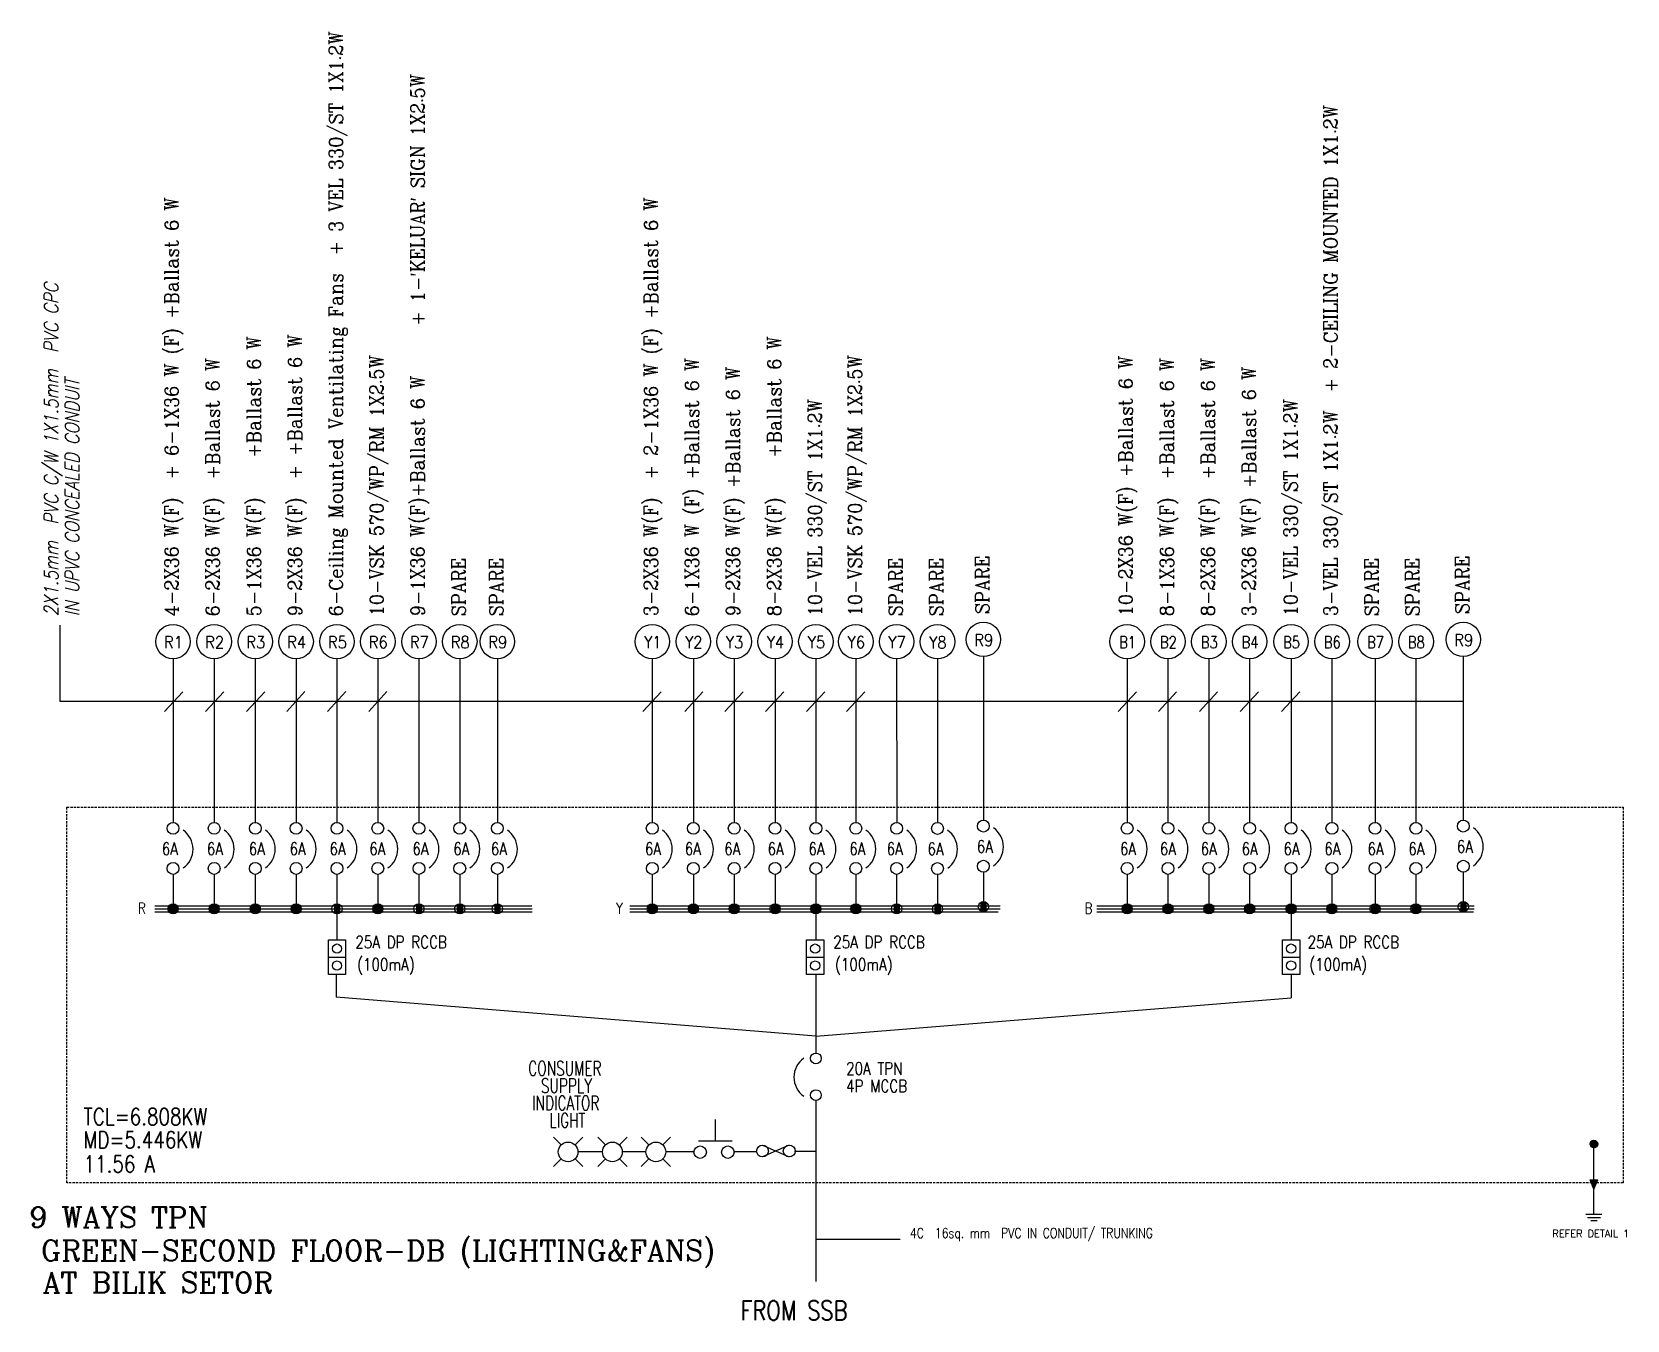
# Model space of a CAD drawing. Header units: inches. Extents: x -86408137 to 595769, y 1041006 to 3160331.
# Drawn here: x 292906 to 344830, y 1114267 to 1156207 of the extents above; entities that cross this region are included whole.
import ezdxf
from ezdxf.enums import TextEntityAlignment as Align

# ---------------------------------------------------------------- set-up
doc = ezdxf.new("R2010")
doc.units = ezdxf.units.IN
doc.header["$MEASUREMENT"] = 0
doc.linetypes.add('HIDDEN', pattern=[0.375, 0.25, -0.125])
for name, color, linetype in [('$_KOD', 7, 'Continuous'), ('BANGUNAN', 4, 'Continuous'), ('LAMPU', 7, 'Continuous'), ('LYT', 7, 'Continuous')]:
    doc.layers.add(name, color=color, linetype=linetype)
doc.styles.add('ITALICC', font='ITALICC.SHX', dxfattribs={"width": 0.7})
doc.styles.add('ROMANC', font='ROMANC', dxfattribs={"width": 0.8, "height": 250})
doc.styles.add('ROMAND', font='ROMAND', dxfattribs={"width": 0.75, "height": 600})
doc.styles.add('ROMANS', font='ROMANS', dxfattribs={"width": 0.7})

msp = doc.modelspace()

# ---------------------------------------------------------------- linework, layer by layer
at = {"layer": '$_KOD', "color": 3, "linetype": 'Continuous'}
for p, q in [((293827, 1134404, 0), (293827, 1136895, 0)), ((297816, 1134719, 0), (297222, 1134076, 0)), ((299150, 1134719, 0), (298557, 1134076, 0)), ((300485, 1134719, 0), (299892, 1134076, 0)), ((301794, 1134727, 0), (301201, 1134085, 0)), ((303123, 1134727, 0), (302530, 1134085, 0)), ((304462, 1134727, 0), (303869, 1134085, 0)), ((313390, 1134719, 0), (312796, 1134076, 0)), ((314749, 1134719, 0), (314156, 1134076, 0)), ((316059, 1134719, 0), (315466, 1134076, 0)), ((317383, 1134723, 0), (316790, 1134081, 0)), ((318712, 1134723, 0), (318119, 1134081, 0)), ((320013, 1134723, 0), (319419, 1134081, 0)), ((328858, 1134719, 0), (328264, 1134076, 0)), ((330168, 1134719, 0), (329574, 1134076, 0)), ((331502, 1134719, 0), (330909, 1134076, 0)), ((332831, 1134719, 0), (332238, 1134077, 0)), ((334180, 1134719, 0), (333586, 1134077, 0)), ((339498, 1134404, 0), (293827, 1134404, 0))]:
    msp.add_line(p, q, dxfattribs=at)
at = {"color": 0}
for p, q in [((297417, 1127798, 0), (297417, 1127512, 0)), ((297451, 1127813, 0), (297451, 1127497, 0)), ((297484, 1127820, 0), (297484, 1127490, 0)), ((297518, 1127820, 0), (297518, 1127490, 0)), ((297551, 1127812, 0), (297551, 1127498, 0)), ((297585, 1127797, 0), (297585, 1127513, 0)), ((298756, 1127798, 0), (298756, 1127512, 0)), ((298790, 1127813, 0), (298790, 1127497, 0)), ((298823, 1127820, 0), (298823, 1127490, 0)), ((298857, 1127820, 0), (298857, 1127490, 0)), ((298890, 1127812, 0), (298890, 1127498, 0)), ((298924, 1127797, 0), (298924, 1127513, 0)), ((300095, 1127798, 0), (300095, 1127512, 0)), ((300128, 1127813, 0), (300128, 1127497, 0)), ((300162, 1127820, 0), (300162, 1127490, 0)), ((300195, 1127820, 0), (300195, 1127490, 0)), ((300229, 1127812, 0), (300229, 1127498, 0)), ((300262, 1127797, 0), (300262, 1127513, 0)), ((301424, 1127798, 0), (301424, 1127512, 0)), ((301457, 1127813, 0), (301457, 1127497, 0)), ((301491, 1127820, 0), (301491, 1127490, 0)), ((301524, 1127820, 0), (301524, 1127490, 0)), ((301558, 1127812, 0), (301558, 1127498, 0)), ((301591, 1127797, 0), (301591, 1127513, 0)), ((302753, 1127798, 0), (302753, 1127512, 0)), ((302787, 1127813, 0), (302787, 1127497, 0)), ((302820, 1127820, 0), (302820, 1127490, 0)), ((302854, 1127820, 0), (302854, 1127490, 0)), ((302887, 1127812, 0), (302887, 1127498, 0)), ((302921, 1127797, 0), (302921, 1127513, 0)), ((304082, 1127798, 0), (304082, 1127512, 0)), ((304116, 1127813, 0), (304116, 1127497, 0)), ((304149, 1127820, 0), (304149, 1127490, 0)), ((304183, 1127820, 0), (304183, 1127490, 0)), ((304216, 1127812, 0), (304216, 1127498, 0)), ((304250, 1127797, 0), (304250, 1127513, 0)), ((305421, 1127798, 0), (305421, 1127512, 0)), ((305454, 1127813, 0), (305454, 1127497, 0)), ((305488, 1127820, 0), (305488, 1127490, 0)), ((305521, 1127820, 0), (305521, 1127490, 0)), ((305555, 1127812, 0), (305555, 1127498, 0)), ((305588, 1127797, 0), (305588, 1127513, 0)), ((306750, 1127798, 0), (306750, 1127512, 0)), ((306784, 1127813, 0), (306784, 1127497, 0)), ((306817, 1127820, 0), (306817, 1127490, 0)), ((306851, 1127820, 0), (306851, 1127490, 0)), ((306884, 1127812, 0), (306884, 1127498, 0)), ((306918, 1127797, 0), (306918, 1127513, 0)), ((307974, 1127798, 0), (307974, 1127512, 0)), ((308007, 1127813, 0), (308007, 1127497, 0)), ((308041, 1127820, 0), (308041, 1127490, 0)), ((308074, 1127820, 0), (308074, 1127490, 0)), ((308108, 1127812, 0), (308108, 1127498, 0)), ((308141, 1127797, 0), (308141, 1127513, 0)), ((313016, 1127798, 0), (313016, 1127512, 0)), ((313049, 1127813, 0), (313049, 1127497, 0)), ((313083, 1127820, 0), (313083, 1127490, 0)), ((313116, 1127820, 0), (313116, 1127490, 0)), ((313150, 1127812, 0), (313150, 1127498, 0)), ((313184, 1127797, 0), (313184, 1127513, 0)), ((314355, 1127798, 0), (314355, 1127512, 0)), ((314388, 1127813, 0), (314388, 1127497, 0)), ((314422, 1127820, 0), (314422, 1127490, 0)), ((314455, 1127820, 0), (314455, 1127490, 0)), ((314489, 1127812, 0), (314489, 1127498, 0)), ((314522, 1127797, 0), (314522, 1127513, 0)), ((315684, 1127798, 0), (315684, 1127512, 0)), ((315717, 1127813, 0), (315717, 1127497, 0)), ((315751, 1127820, 0), (315751, 1127490, 0)), ((315784, 1127820, 0), (315784, 1127490, 0)), ((315818, 1127812, 0), (315818, 1127498, 0)), ((315851, 1127797, 0), (315851, 1127513, 0)), ((317046, 1127813, 0), (317046, 1127497, 0)), ((317051, 1127798, 0), (317051, 1127512, 0)), ((317080, 1127820, 0), (317080, 1127490, 0)), ((317113, 1127820, 0), (317113, 1127490, 0)), ((317147, 1127812, 0), (317147, 1127498, 0)), ((317181, 1127797, 0), (317181, 1127513, 0)), ((318342, 1127798, 0), (318342, 1127512, 0)), ((318342, 1127798, 0), (318342, 1127512, 0)), ((318376, 1127813, 0), (318376, 1127497, 0)), ((318376, 1127813, 0), (318376, 1127497, 0)), ((318409, 1127820, 0), (318409, 1127490, 0)), ((318409, 1127820, 0), (318409, 1127490, 0)), ((318443, 1127820, 0), (318443, 1127490, 0)), ((318443, 1127820, 0), (318443, 1127490, 0)), ((318476, 1127812, 0), (318476, 1127498, 0)), ((318476, 1127812, 0), (318476, 1127498, 0)), ((318510, 1127797, 0), (318510, 1127513, 0)), ((318510, 1127797, 0), (318510, 1127513, 0)), ((319643, 1127798, 0), (319643, 1127512, 0)), ((319676, 1127813, 0), (319676, 1127497, 0)), ((319710, 1127820, 0), (319710, 1127490, 0)), ((319743, 1127820, 0), (319743, 1127490, 0)), ((319777, 1127812, 0), (319777, 1127498, 0)), ((319810, 1127797, 0), (319810, 1127513, 0)), ((320972, 1127798, 0), (320972, 1127512, 0)), ((321005, 1127813, 0), (321005, 1127497, 0)), ((321039, 1127820, 0), (321039, 1127490, 0)), ((321072, 1127820, 0), (321072, 1127490, 0)), ((321106, 1127812, 0), (321106, 1127498, 0)), ((321139, 1127797, 0), (321139, 1127513, 0)), ((322301, 1127794, 0), (322301, 1127507, 0)), ((322334, 1127809, 0), (322334, 1127492, 0)), ((322368, 1127815, 0), (322368, 1127486, 0)), ((322401, 1127815, 0), (322401, 1127486, 0)), ((322435, 1127808, 0), (322435, 1127493, 0)), ((322468, 1127793, 0), (322468, 1127508, 0)), ((323794, 1127870, 0), (323794, 1127583, 0)), ((323828, 1127885, 0), (323828, 1127569, 0)), ((323861, 1127892, 0), (323861, 1127562, 0)), ((323895, 1127891, 0), (323895, 1127562, 0)), ((323928, 1127884, 0), (323928, 1127569, 0)), ((323962, 1127869, 0), (323962, 1127585, 0)), ((328474, 1127798, 0), (328474, 1127512, 0)), ((328507, 1127813, 0), (328507, 1127497, 0)), ((328541, 1127820, 0), (328541, 1127490, 0)), ((328574, 1127820, 0), (328574, 1127490, 0)), ((328608, 1127812, 0), (328608, 1127498, 0)), ((328641, 1127797, 0), (328641, 1127513, 0)), ((329803, 1127798, 0), (329803, 1127512, 0)), ((329837, 1127813, 0), (329837, 1127497, 0)), ((329870, 1127820, 0), (329870, 1127490, 0)), ((329904, 1127820, 0), (329904, 1127490, 0)), ((329937, 1127812, 0), (329937, 1127498, 0)), ((329971, 1127797, 0), (329971, 1127513, 0)), ((331132, 1127798, 0), (331132, 1127512, 0)), ((331166, 1127813, 0), (331166, 1127497, 0)), ((331199, 1127820, 0), (331199, 1127490, 0)), ((331233, 1127820, 0), (331233, 1127490, 0)), ((331266, 1127812, 0), (331266, 1127498, 0)), ((331300, 1127797, 0), (331300, 1127513, 0)), ((332461, 1127798, 0), (332461, 1127512, 0)), ((332495, 1127813, 0), (332495, 1127497, 0)), ((332528, 1127820, 0), (332528, 1127490, 0)), ((332562, 1127820, 0), (332562, 1127490, 0)), ((332595, 1127812, 0), (332595, 1127498, 0)), ((332629, 1127797, 0), (332629, 1127513, 0)), ((333810, 1127798, 0), (333810, 1127512, 0)), ((333811, 1127798, 0), (333811, 1127512, 0)), ((333843, 1127813, 0), (333843, 1127497, 0)), ((333844, 1127813, 0), (333844, 1127497, 0)), ((333877, 1127820, 0), (333877, 1127490, 0)), ((333878, 1127820, 0), (333878, 1127490, 0)), ((333910, 1127820, 0), (333910, 1127490, 0)), ((333911, 1127820, 0), (333911, 1127490, 0)), ((333944, 1127812, 0), (333944, 1127498, 0)), ((333945, 1127812, 0), (333945, 1127498, 0)), ((333977, 1127797, 0), (333977, 1127513, 0)), ((333978, 1127797, 0), (333978, 1127513, 0)), ((335139, 1127798, 0), (335139, 1127512, 0)), ((335172, 1127813, 0), (335172, 1127497, 0)), ((335206, 1127820, 0), (335206, 1127490, 0)), ((335239, 1127820, 0), (335239, 1127490, 0)), ((335273, 1127812, 0), (335273, 1127498, 0)), ((335306, 1127797, 0), (335306, 1127513, 0)), ((336544, 1127798, 0), (336544, 1127512, 0)), ((336577, 1127813, 0), (336577, 1127497, 0)), ((336611, 1127820, 0), (336611, 1127490, 0)), ((336644, 1127820, 0), (336644, 1127490, 0)), ((336678, 1127812, 0), (336678, 1127498, 0)), ((336711, 1127797, 0), (336711, 1127513, 0)), ((337873, 1127798, 0), (337873, 1127512, 0)), ((337906, 1127813, 0), (337906, 1127497, 0)), ((337940, 1127820, 0), (337940, 1127490, 0)), ((337973, 1127820, 0), (337973, 1127490, 0)), ((338007, 1127812, 0), (338007, 1127498, 0)), ((338040, 1127797, 0), (338040, 1127513, 0)), ((339416, 1127870, 0), (339416, 1127583, 0)), ((339449, 1127885, 0), (339449, 1127569, 0)), ((339483, 1127892, 0), (339483, 1127562, 0)), ((339516, 1127891, 0), (339516, 1127562, 0)), ((339550, 1127884, 0), (339550, 1127569, 0)), ((339583, 1127869, 0), (339583, 1127585, 0)), ((297350, 1127726, 0), (297350, 1127584, 0)), ((297384, 1127773, 0), (297384, 1127537, 0)), ((297618, 1127771, 0), (297618, 1127539, 0)), ((297652, 1127721, 0), (297652, 1127589, 0)), ((298689, 1127726, 0), (298689, 1127584, 0)), ((298722, 1127773, 0), (298722, 1127537, 0)), ((298957, 1127771, 0), (298957, 1127539, 0)), ((298991, 1127721, 0), (298991, 1127589, 0)), ((300028, 1127726, 0), (300028, 1127584, 0)), ((300061, 1127773, 0), (300061, 1127537, 0)), ((300296, 1127771, 0), (300296, 1127539, 0)), ((300329, 1127721, 0), (300329, 1127589, 0)), ((301357, 1127726, 0), (301357, 1127584, 0)), ((301390, 1127773, 0), (301390, 1127537, 0)), ((301625, 1127771, 0), (301625, 1127539, 0)), ((301659, 1127721, 0), (301659, 1127589, 0)), ((304015, 1127726, 0), (304015, 1127584, 0)), ((304049, 1127773, 0), (304049, 1127537, 0)), ((304283, 1127771, 0), (304283, 1127539, 0)), ((304317, 1127721, 0), (304317, 1127589, 0)), ((312949, 1127726, 0), (312949, 1127584, 0)), ((312982, 1127773, 0), (312982, 1127537, 0)), ((313217, 1127771, 0), (313217, 1127539, 0)), ((313251, 1127721, 0), (313251, 1127589, 0)), ((314288, 1127726, 0), (314288, 1127584, 0)), ((314321, 1127773, 0), (314321, 1127537, 0)), ((314556, 1127771, 0), (314556, 1127539, 0)), ((314589, 1127721, 0), (314589, 1127589, 0)), ((315617, 1127726, 0), (315617, 1127584, 0)), ((315650, 1127773, 0), (315650, 1127537, 0)), ((315882, 1127766, 0), (315882, 1127535, 0)), ((315916, 1127716, 0), (315916, 1127585, 0)), ((316984, 1127726, 0), (316984, 1127584, 0)), ((317017, 1127773, 0), (317017, 1127537, 0)), ((317214, 1127771, 0), (317214, 1127539, 0)), ((317248, 1127721, 0), (317248, 1127589, 0)), ((318275, 1127726, 0), (318275, 1127584, 0)), ((318275, 1127726, 0), (318275, 1127584, 0)), ((318309, 1127773, 0), (318309, 1127537, 0)), ((318309, 1127773, 0), (318309, 1127537, 0)), ((318543, 1127771, 0), (318543, 1127539, 0)), ((318543, 1127771, 0), (318543, 1127539, 0)), ((318577, 1127721, 0), (318577, 1127589, 0)), ((318577, 1127721, 0), (318577, 1127589, 0)), ((319575, 1127726, 0), (319575, 1127584, 0)), ((319609, 1127773, 0), (319609, 1127537, 0)), ((319844, 1127771, 0), (319844, 1127539, 0)), ((319877, 1127721, 0), (319877, 1127589, 0)), ((328407, 1127726, 0), (328407, 1127584, 0)), ((328440, 1127773, 0), (328440, 1127537, 0)), ((328675, 1127771, 0), (328675, 1127539, 0)), ((328709, 1127721, 0), (328709, 1127589, 0)), ((329736, 1127726, 0), (329736, 1127584, 0)), ((329769, 1127773, 0), (329769, 1127537, 0)), ((330004, 1127771, 0), (330004, 1127539, 0)), ((330038, 1127721, 0), (330038, 1127589, 0)), ((331065, 1127726, 0), (331065, 1127584, 0)), ((331099, 1127773, 0), (331099, 1127537, 0)), ((331333, 1127771, 0), (331333, 1127539, 0)), ((331367, 1127721, 0), (331367, 1127589, 0)), ((332394, 1127726, 0), (332394, 1127584, 0)), ((332428, 1127773, 0), (332428, 1127537, 0)), ((332662, 1127771, 0), (332662, 1127539, 0)), ((332696, 1127721, 0), (332696, 1127589, 0)), ((333743, 1127726, 0), (333743, 1127584, 0)), ((333744, 1127726, 0), (333744, 1127584, 0)), ((333776, 1127773, 0), (333776, 1127537, 0)), ((333777, 1127773, 0), (333777, 1127537, 0)), ((334011, 1127771, 0), (334011, 1127539, 0)), ((334012, 1127771, 0), (334012, 1127539, 0)), ((334044, 1127721, 0), (334044, 1127589, 0)), ((334046, 1127721, 0), (334046, 1127589, 0)), ((335072, 1127726, 0), (335072, 1127584, 0)), ((335105, 1127773, 0), (335105, 1127537, 0)), ((335340, 1127771, 0), (335340, 1127539, 0)), ((335373, 1127721, 0), (335373, 1127589, 0)), ((336510, 1127773, 0), (336510, 1127537, 0)), ((336745, 1127771, 0), (336745, 1127539, 0)), ((337839, 1127773, 0), (337839, 1127537, 0)), ((338074, 1127771, 0), (338074, 1127539, 0))]:
    msp.add_line(p, q, dxfattribs=at)
at = {"linetype": 'Continuous'}
for p, q in [((315152, 1120079, 0), (315152, 1120803, 0)), ((315696, 1120090, 0), (314605, 1120090, 0)), ((316497, 1119743, 0), (315742, 1119743, 0))]:
    msp.add_line(p, q, dxfattribs=at)
for p, q in [((309881, 1120221, 0), (310133, 1119970, 0)), ((310838, 1120221, 0), (310586, 1119970, 0)), ((311323, 1120221, 0), (311575, 1119970, 0)), ((312279, 1120221, 0), (312028, 1119970, 0)), ((312738, 1120221, 0), (312989, 1119970, 0)), ((313694, 1120221, 0), (313443, 1119970, 0)), ((310133, 1119516, 0), (309881, 1119265, 0)), ((310586, 1119516, 0), (310838, 1119265, 0)), ((311481, 1119743, 0), (310680, 1119743, 0)), ((311575, 1119516, 0), (311323, 1119265, 0)), ((312028, 1119516, 0), (312279, 1119265, 0)), ((312895, 1119743, 0), (312122, 1119743, 0)), ((312989, 1119516, 0), (312738, 1119265, 0)), ((313443, 1119516, 0), (313694, 1119265, 0)), ((314455, 1119743, 0), (313537, 1119743, 0)), ((317557, 1119966, 0), (316688, 1119579, 0)), ((316688, 1119966, 0), (317557, 1119579, 0)), ((317729, 1119772, 0), (318425, 1119772, 0))]:
    msp.add_line(p, q)
for centre, major_axis, start_param, end_param in [((310360, 1119743, 0), (-321, 0), 3.142456, 9.425641), ((311801, 1119743, 0), (-321, 0), 3.142456, 9.425641), ((313216, 1119743, 0), (-321, 0), 3.142257450994299, 9.425442758173885), ((314659, 1119735, 0), (204, 0), -0.000944, 6.282241), ((315560, 1119735, 0), (204, 0), -0.000944, 6.282241), ((316688, 1119772, 0), (193, 0), -0.001295, 6.28189), ((317557, 1119772, 0), (193, 0), -0.002365596403363535, 6.280819710776223)]:
    msp.add_ellipse(centre, major_axis=major_axis, ratio=1, start_param=start_param, end_param=end_param)
at = {"layer": 'BANGUNAN', "color": 255, "linetype": 'Continuous'}
for p, q in [((297500, 1135796, 0), (297500, 1130472, 0)), ((298838, 1135796, 0), (298838, 1130472, 0)), ((300177, 1135796, 0), (300177, 1130472, 0)), ((301506, 1135796, 0), (301506, 1130472, 0)), ((302835, 1135796, 0), (302835, 1130472, 0)), ((304165, 1135796, 0), (304165, 1130472, 0)), ((305503, 1135796, 0), (305503, 1130472, 0)), ((306833, 1135796, 0), (306833, 1130472, 0)), ((308056, 1135796, 0), (308056, 1130472, 0)), ((313098, 1135796, 0), (313098, 1130472, 0)), ((314437, 1135796, 0), (314437, 1130472, 0)), ((315766, 1135796, 0), (315766, 1130472, 0)), ((317095, 1135796, 0), (317095, 1130472, 0)), ((318425, 1135796, 0), (318425, 1130472, 0)), ((319725, 1135796, 0), (319725, 1130472, 0)), ((321054, 1135796, 0), (321055, 1130472, 0)), ((322383, 1135791, 0), (322386, 1130467, 0)), ((323877, 1135868, 0), (323877, 1130544, 0)), ((328556, 1135796, 0), (328556, 1130472, 0)), ((329885, 1135796, 0), (329885, 1130472, 0)), ((331215, 1135796, 0), (331215, 1130472, 0)), ((332544, 1135796, 0), (332544, 1130472, 0)), ((333892, 1135796, 0), (333892, 1130472, 0)), ((335221, 1135796, 0), (335221, 1130472, 0)), ((336626, 1135796, 0), (336626, 1130472, 0)), ((337955, 1135796, 0), (337955, 1130472, 0)), ((339498, 1135868, 0), (339498, 1130544, 0)), ((323877, 1128850, 0), (323877, 1127727, 0)), ((339499, 1128850, 0), (339499, 1127727, 0)), ((297500, 1128779, 0), (297500, 1127655, 0)), ((298839, 1128779, 0), (298839, 1127655, 0)), ((300177, 1128779, 0), (300177, 1127655, 0)), ((301507, 1128779, 0), (301507, 1127655, 0)), ((302836, 1128779, 0), (302836, 1127655, 0)), ((304165, 1128779, 0), (304165, 1127655, 0)), ((305504, 1128779, 0), (305504, 1127655, 0)), ((306833, 1128779, 0), (306833, 1127655, 0)), ((308056, 1128779, 0), (308056, 1127655, 0)), ((313099, 1128779, 0), (313099, 1127655, 0)), ((314437, 1128779, 0), (314437, 1127655, 0)), ((315766, 1128779, 0), (315766, 1127655, 0)), ((317096, 1128779, 0), (317096, 1127655, 0)), ((318425, 1128779, 0), (318425, 1127655, 0)), ((319725, 1128779, 0), (319725, 1127655, 0)), ((321054, 1128779, 0), (321054, 1127655, 0)), ((322384, 1128774, 0), (322384, 1127651, 0)), ((328557, 1128779, 0), (328557, 1127655, 0)), ((329886, 1128779, 0), (329886, 1127655, 0)), ((331215, 1128779, 0), (331215, 1127655, 0)), ((332544, 1128779, 0), (332544, 1127655, 0)), ((333892, 1128779, 0), (333892, 1127655, 0)), ((335221, 1128779, 0), (335221, 1127655, 0)), ((336626, 1128779, 0), (336626, 1127655, 0)), ((337955, 1128779, 0), (337955, 1127655, 0)), ((296903, 1127749, 0), (309183, 1127749, 0)), ((296903, 1127655, 0), (309194, 1127655, 0)), ((296903, 1127561, 0), (309194, 1127561, 0)), ((312367, 1127749, 0), (324418, 1127749, 0)), ((312367, 1127655, 0), (324418, 1127655, 0)), ((312367, 1127561, 0), (324361, 1127561, 0)), ((327571, 1127749, 0), (339851, 1127749, 0)), ((327571, 1127655, 0), (339851, 1127655, 0)), ((327571, 1127561, 0), (339832, 1127561, 0)), ((343750, 1118530, 0), (343626, 1118835, 0)), ((343750, 1118530, 0), (343874, 1118835, 0))]:
    msp.add_line(p, q, dxfattribs=at)
at = {"layer": 'BANGUNAN', "color": 255}
for p, q in [((302834, 1127655, 0), (302834, 1126647, 0)), ((318425, 1127655, 0), (318425, 1126647, 0)), ((333894, 1127655, 0), (333894, 1126647, 0)), ((302555, 1125521, 0), (302555, 1126647, 0)), ((302555, 1126647, 0), (303118, 1126647, 0)), ((303118, 1126647, 0), (303118, 1125521, 0)), ((318119, 1126647, 0), (318682, 1126647, 0)), ((318119, 1125521, 0), (318119, 1126647, 0)), ((318682, 1126647, 0), (318682, 1125521, 0)), ((333611, 1126647, 0), (334174, 1126647, 0)), ((333611, 1125521, 0), (333611, 1126647, 0)), ((334174, 1126647, 0), (334174, 1125521, 0)), ((302555, 1126084, 0), (303118, 1126084, 0)), ((318119, 1126084, 0), (318682, 1126084, 0)), ((333611, 1126084, 0), (334174, 1126084, 0)), ((303118, 1125521, 0), (302555, 1125521, 0)), ((302806, 1125521, 0), (302806, 1124777, 0)), ((318682, 1125521, 0), (318119, 1125521, 0)), ((318425, 1125521, 0), (318425, 1122962, 0)), ((334174, 1125521, 0), (333611, 1125521, 0)), ((333900, 1125512, 0), (333900, 1124762, 0)), ((318425, 1123515, 0), (302806, 1124777, 0)), ((318425, 1123515, 0), (333900, 1124762, 0)), ((318425, 1121416, 0), (318425, 1115523, 0)), ((343627, 1119995, 0), (343753, 1120121, 0)), ((343628, 1120014, 0), (343734, 1120120, 0)), ((343629, 1119978, 0), (343770, 1120119, 0)), ((343632, 1119962, 0), (343785, 1120116, 0)), ((343634, 1120039, 0), (343709, 1120114, 0)), ((343637, 1119949, 0), (343799, 1120111, 0)), ((343644, 1119937, 0), (343811, 1120104, 0)), ((343651, 1119925, 0), (343823, 1120097, 0)), ((343659, 1119915, 0), (343833, 1120089, 0)), ((343669, 1119906, 0), (343842, 1120079, 0)), ((343679, 1119898, 0), (343850, 1120069, 0)), ((343690, 1119890, 0), (343858, 1120057, 0)), ((343703, 1119884, 0), (343864, 1120045, 0)), ((343717, 1119880, 0), (343868, 1120031, 0)), ((343732, 1119876, 0), (343872, 1120016, 0)), ((343750, 1117717, 0), (343750, 1119998, 0)), ((343750, 1119875, 0), (343873, 1119998, 0)), ((343770, 1119877, 0), (343871, 1119978, 0)), ((343796, 1119884, 0), (343864, 1119952, 0)), ((343626, 1118835, 0), (343874, 1118835, 0)), ((343630, 1118825, 0), (343640, 1118835, 0)), ((343636, 1118812, 0), (343658, 1118835, 0)), ((343641, 1118799, 0), (343677, 1118835, 0)), ((343646, 1118785, 0), (343696, 1118835, 0)), ((343652, 1118772, 0), (343714, 1118835, 0)), ((343657, 1118759, 0), (343733, 1118835, 0)), ((343662, 1118746, 0), (343751, 1118835, 0)), ((343668, 1118733, 0), (343770, 1118835, 0)), ((343673, 1118719, 0), (343789, 1118835, 0)), ((343679, 1118706, 0), (343807, 1118835, 0)), ((343684, 1118693, 0), (343826, 1118835, 0)), ((343689, 1118680, 0), (343844, 1118835, 0)), ((343695, 1118666, 0), (343863, 1118835, 0)), ((343700, 1118653, 0), (343868, 1118821, 0)), ((343705, 1118640, 0), (343855, 1118790, 0)), ((343711, 1118627, 0), (343843, 1118759, 0)), ((343716, 1118613, 0), (343830, 1118727, 0)), ((343722, 1118600, 0), (343817, 1118696, 0)), ((343727, 1118587, 0), (343804, 1118665, 0)), ((343732, 1118574, 0), (343792, 1118633, 0)), ((343738, 1118561, 0), (343779, 1118602, 0)), ((343743, 1118547, 0), (343766, 1118570, 0)), ((343748, 1118534, 0), (343753, 1118539, 0)), ((343487, 1117717, 0), (344013, 1117717, 0)), ((343539, 1117612, 0), (343960, 1117612, 0)), ((343645, 1117507, 0), (343855, 1117507, 0))]:
    msp.add_line(p, q, dxfattribs=at)
at = {"layer": 'BANGUNAN', "color": 4, "linetype": 'HIDDEN', "ltscale": 300, "elevation": 0}
msp.add_lwpolyline([(294047, 1130964), (344700, 1130964), (344700, 1118740), (294047, 1118740)], close=True, dxfattribs=at)
at = {"layer": 'BANGUNAN', "color": 255, "linetype": 'Continuous'}
for centre, radius in [((297500, 1136357, 0), 561), ((298838, 1136357, 0), 561), ((300177, 1136357, 0), 561), ((301506, 1136357, 0), 561), ((302835, 1136357, 0), 561), ((304165, 1136357, 0), 561), ((305503, 1136357, 0), 561), ((306833, 1136357, 0), 561), ((308056, 1136357, 0), 561), ((313098, 1136357, 0), 561), ((314437, 1136357, 0), 561), ((315766, 1136357, 0), 561), ((317095, 1136357, 0), 561), ((318425, 1136357, 0), 561), ((319725, 1136357, 0), 561), ((321054, 1136357, 0), 561), ((322383, 1136352, 0), 561), ((323877, 1136428, 0), 561), ((328556, 1136357, 0), 561), ((329885, 1136357, 0), 561), ((331215, 1136357, 0), 561), ((332544, 1136357, 0), 561), ((333892, 1136357, 0), 561), ((335231, 1136357, 0), 561), ((336626, 1136357, 0), 561), ((337965, 1136357, 0), 561), ((339498, 1136428, 0), 561), ((297500, 1130278, 0), 193), ((298838, 1130278, 0), 193), ((300177, 1130278, 0), 193), ((301506, 1130278, 0), 193), ((302835, 1130278, 0), 193), ((304165, 1130278, 0), 193), ((305503, 1130278, 0), 193), ((306833, 1130278, 0), 193), ((308056, 1130278, 0), 193), ((313098, 1130278, 0), 193), ((314437, 1130278, 0), 193), ((315766, 1130278, 0), 193), ((317095, 1130278, 0), 193), ((318425, 1130278, 0), 193), ((319725, 1130278, 0), 193), ((321054, 1130278, 0), 193), ((322383, 1130274, 0), 193), ((323877, 1130350, 0), 193), ((328556, 1130278, 0), 193), ((329885, 1130278, 0), 193), ((331215, 1130278, 0), 193), ((332544, 1130278, 0), 193), ((333892, 1130278, 0), 193), ((335221, 1130278, 0), 193), ((336626, 1130278, 0), 193), ((337955, 1130278, 0), 193), ((339498, 1130350, 0), 193), ((297500, 1128972, 0), 193), ((298839, 1128972, 0), 193), ((300177, 1128972, 0), 193), ((301507, 1128972, 0), 193), ((302836, 1128972, 0), 193), ((304165, 1128972, 0), 193), ((305504, 1128972, 0), 193), ((306833, 1128972, 0), 193), ((308056, 1128972, 0), 193), ((313099, 1128972, 0), 193), ((314437, 1128972, 0), 193), ((315766, 1128972, 0), 193), ((317096, 1128972, 0), 193), ((318425, 1128972, 0), 193), ((319725, 1128972, 0), 193), ((321054, 1128972, 0), 193), ((322384, 1128967, 0), 193), ((323877, 1129044, 0), 193), ((328557, 1128972, 0), 193), ((329886, 1128972, 0), 193), ((331215, 1128972, 0), 193), ((332544, 1128972, 0), 193), ((333892, 1128972, 0), 193), ((335221, 1128972, 0), 193), ((336626, 1128972, 0), 193), ((337955, 1128972, 0), 193), ((339499, 1129044, 0), 193), ((297500, 1127655, 0), 166), ((298839, 1127655, 0), 166), ((300177, 1127655, 0), 166), ((301507, 1127655, 0), 166), ((302836, 1127655, 0), 166), ((304165, 1127655, 0), 166), ((305504, 1127655, 0), 166), ((306833, 1127655, 0), 166), ((308056, 1127655, 0), 166), ((313099, 1127655, 0), 166), ((314437, 1127655, 0), 166), ((315766, 1127655, 0), 166), ((317096, 1127655, 0), 166), ((318425, 1127655, 0), 166), ((318425, 1127655, 0), 166), ((319725, 1127655, 0), 166), ((321054, 1127655, 0), 166), ((322384, 1127651, 0), 166), ((323877, 1127727, 0), 166), ((328557, 1127655, 0), 166), ((329886, 1127655, 0), 166), ((331215, 1127655, 0), 166), ((332544, 1127655, 0), 166), ((333892, 1127655, 0), 166), ((333894, 1127655, 0), 166), ((335221, 1127655, 0), 166), ((336626, 1127655, 0), 166), ((337955, 1127655, 0), 166), ((339499, 1127727, 0), 166), ((302838, 1126362, 0), 150), ((318402, 1126362, 0), 150), ((333894, 1126362, 0), 150), ((302838, 1125809, 0), 150), ((318402, 1125809, 0), 150), ((333894, 1125809, 0), 150), ((318425, 1122787, 0), 176), ((318425, 1121592, 0), 176), ((343750, 1119998, 0), 123)]:
    msp.add_circle(centre, radius, dxfattribs=at)
for centre, start, end in [((297398, 1129603, 0), 305.154, 55.051), ((298737, 1129603, 0), 305.154, 55.051), ((300075, 1129603, 0), 305.154, 55.051), ((301405, 1129603, 0), 305.154, 55.051), ((302734, 1129603, 0), 305.154, 55.051), ((304063, 1129603, 0), 305.154, 55.051), ((305402, 1129603, 0), 305.154, 55.051), ((306731, 1129603, 0), 305.154, 55.051), ((307955, 1129603, 0), 305.154, 55.051), ((312997, 1129603, 0), 305.154, 55.051), ((314335, 1129603, 0), 305.154, 55.051), ((315665, 1129603, 0), 305.154, 55.051), ((316994, 1129603, 0), 305.154, 55.051), ((318323, 1129603, 0), 305.154, 55.051), ((319623, 1129603, 0), 305.154, 55.051), ((320952, 1129603, 0), 305.154, 55.051), ((322282, 1129598, 0), 305.154, 55.051), ((323775, 1129675, 0), 305.154, 55.051), ((328455, 1129603, 0), 305.154, 55.051), ((329784, 1129603, 0), 305.154, 55.051), ((331113, 1129603, 0), 305.154, 55.051), ((332442, 1129603, 0), 305.154, 55.051), ((333790, 1129603, 0), 305.154, 55.051), ((335120, 1129603, 0), 305.154, 55.051), ((336524, 1129603, 0), 305.154, 55.051), ((337853, 1129603, 0), 305.154, 55.051), ((339397, 1129675, 0), 305.154, 55.051), ((318463, 1122175, 0), 124.949, 234.846)]:
    msp.add_arc(centre, 752, start, end, dxfattribs=at)
at = {"layer": 'LAMPU', "linetype": 'Continuous'}
msp.add_line((318425, 1116901, 0), (321173, 1116901, 0), dxfattribs=at)

# ---------------------------------------------------------------- texts
at = {"style": 'ROMANS', "width": 0.7}
for s, p in [('CONSUMER', (309063, 1122230, 0)), ('SUPPLY', (309475, 1121665, 0)), ('INDICATOR ', (309190, 1121102, 0)), ('LIGHT', (309750, 1120537, 0))]:
    msp.add_text(s, height=464.3, dxfattribs=at).set_placement(p)
at = {"color": 7, "style": 'ROMAND'}
msp.add_text('REFER DETAIL 1', height=234.74, dxfattribs=at).set_placement((342395, 1116967, 0))
at = {"layer": 'BANGUNAN', "color": 255, "linetype": 'Continuous'}
for s, height, style, width, p in [('6-Ceiling Mounted Ventilating Fans  + 3 VEL 330/ST 1X1.2W', 445.5, 'ROMANC', 0.95, (303023, 1137180, 0)), ("9-1X36 W(F)+Ballast 6 W   + 1-'KELUAR' SIGN 1X2.5W ", 445.5, 'ROMANC', 0.95, (305690, 1137180, 0)), ('3-VEL 330/ST 1X1.2W  + 2-CEILING MOUNTED 1X1.2W', 445.5, 'ROMANC', 0.95, (335408, 1137180, 0)), ('4-2X36 W(F)  + 6-1X36 W (F) +Ballast 6 W', 445.5, 'ROMANC', 0.95, (297677, 1137180, 0)), ('3-2X36 W(F)  + 2-1X36 W (F) +Ballast 6 W', 445.5, 'ROMANC', 0.95, (313276, 1137180, 0)), ('2X1.5mm  PVC C/W 1X1.5mm  PVC CPC', 450, 'ITALICC', 0.85, (293757, 1137180, 0)), ('5-1X36 W(F)   +Ballast 6 W', 445.5, 'ROMANC', 0.95, (300355, 1137180, 0)), ('9-2X36 W(F)  + +Ballast 6 W', 445.5, 'ROMANC', 0.95, (301693, 1137180, 0)), ('8-2X36 W(F)   +Ballast 6 W', 445.5, 'ROMANC', 0.95, (317292, 1137180, 0)), ('IN UPVC CONCEALED CONDUIT', 450, 'ITALICC', 0.85, (294439, 1137180, 0)), ('6-2X36 W(F)  +Ballast 6 W', 445.5, 'ROMANC', 0.95, (299016, 1137180, 0)), ('10-VSK 570/WP/RM 1X2.5W', 445.5, 'ROMANC', 0.95, (304352, 1137180, 0)), ('6-1X36 W (F) +Ballast 6 W', 445.5, 'ROMANC', 0.95, (314615, 1137180, 0)), ('10-VSK 570/WP/RM 1X2.5W', 445.5, 'ROMANC', 0.95, (319922, 1137180, 0)), ('10-2X36 W(F) +Ballast 6 W', 445.5, 'ROMANC', 0.95, (328734, 1137180, 0)), ('8-1X36 W(F)  +Ballast 6 W', 445.5, 'ROMANC', 0.95, (330073, 1137180, 0)), ('8-2X36 W(F)  +Ballast 6 W', 445.5, 'ROMANC', 0.95, (331411, 1137180, 0)), ('9-2X36 W(F) +Ballast 6 W', 445.5, 'ROMANC', 0.95, (315953, 1137180, 0)), ('3-2X36 W(F) +Ballast 6 W', 445.5, 'ROMANC', 0.95, (332750, 1137180, 0)), ('10-VEL 330/ST 1X1.2W', 445.5, 'ROMANC', 0.95, (318621, 1137180, 0)), ('10-VEL 330/ST 1X1.2W', 445.5, 'ROMANC', 0.95, (334098, 1137180, 0)), ('SPARE', 445.5, 'ROMANC', 0.95, (307020, 1137180, 0)), ('SPARE', 445.5, 'ROMANC', 0.95, (308243, 1137180, 0)), ('SPARE', 445.5, 'ROMANC', 0.95, (321241, 1137180, 0)), ('SPARE', 445.5, 'ROMANC', 0.95, (322570, 1137180, 0)), ('SPARE', 445.5, 'ROMANC', 0.95, (324064, 1137252, 0)), ('SPARE', 445.5, 'ROMANC', 0.95, (336737, 1137180, 0)), ('SPARE', 445.5, 'ROMANC', 0.95, (338067, 1137180, 0)), ('SPARE', 445.5, 'ROMANC', 0.95, (339685, 1137252, 0))]:
    msp.add_text(s, height=height, rotation=90, dxfattribs=dict(at, style=style, width=width)).set_placement(p)
at = {"layer": 'BANGUNAN', "color": 255, "linetype": 'Continuous', "style": 'ROMANS'}
for s, width, p in [('R1', 0.9, (297514, 1136140, 0)), ('R2', 0.9, (298853, 1136140, 0)), ('R3', 0.9, (300191, 1136140, 0)), ('R4', 0.9, (301521, 1136140, 0)), ('R5', 0.9, (302850, 1136140, 0)), ('R6', 0.9, (304179, 1136140, 0)), ('R7', 0.9, (305518, 1136140, 0)), ('R8', 0.9, (306847, 1136140, 0)), ('R9', 0.9, (308070, 1136140, 0)), ('Y1', 0.9, (313113, 1136140, 0)), ('Y2', 0.9, (314447, 1136140, 0)), ('Y3', 0.9, (315776, 1136140, 0)), ('Y4', 0.9, (317105, 1136140, 0)), ('Y5', 0.9, (318439, 1136140, 0)), ('Y6', 0.9, (319739, 1136140, 0)), ('Y7', 0.9, (321064, 1136140, 0)), ('Y8', 0.9, (322393, 1136135, 0)), ('R9', 0.9, (323891, 1136211, 0)), ('B1', 0.8, (328571, 1136140, 0)), ('B2', 0.8, (329900, 1136140, 0)), ('B3', 0.8, (331229, 1136140, 0)), ('B4', 0.8, (332558, 1136140, 0)), ('B5', 0.8, (333906, 1136140, 0)), ('B6', 0.8, (335235, 1136140, 0)), ('B7', 0.8, (336640, 1136140, 0)), ('B8', 0.8, (337969, 1136140, 0)), ('R9', 0.9, (339513, 1136211, 0))]:
    msp.add_text(s, height=390.9, dxfattribs=dict(at, width=width)).set_placement(p, align=Align.CENTER)
at = {"layer": 'BANGUNAN', "color": 255, "linetype": 'Continuous', "width": 0.8}
for s, height, style, p in [('6A', 402.1, 'ROMANS', (323665, 1129483, 0)), ('6A', 402.1, 'ROMANS', (339287, 1129483, 0)), ('6A', 402.1, 'ROMANS', (297133, 1129411, 0)), ('6A', 402.1, 'ROMANS', (298600, 1129411, 0)), ('6A', 402.1, 'ROMANS', (299964, 1129411, 0)), ('6A', 402.1, 'ROMANS', (301295, 1129411, 0)), ('6A', 402.1, 'ROMANS', (302592, 1129411, 0)), ('6A', 402.1, 'ROMANS', (303888, 1129411, 0)), ('6A', 402.1, 'ROMANS', (305291, 1129411, 0)), ('6A', 402.1, 'ROMANS', (306621, 1129411, 0)), ('6A', 402.1, 'ROMANS', (307845, 1129411, 0)), ('6A', 402.1, 'ROMANS', (312860, 1129411, 0)), ('6A', 402.1, 'ROMANS', (314156, 1129411, 0)), ('6A', 402.1, 'ROMANS', (315441, 1129411, 0)), ('6A', 402.1, 'ROMANS', (316852, 1129411, 0)), ('6A', 402.1, 'ROMANS', (318182, 1129411, 0)), ('6A', 402.1, 'ROMANS', (319513, 1129411, 0)), ('6A', 402.1, 'ROMANS', (320729, 1129411, 0)), ('6A', 402.1, 'ROMANS', (322058, 1129407, 0)), ('6A', 402.1, 'ROMANS', (328323, 1129411, 0)), ('6A', 402.1, 'ROMANS', (329620, 1129411, 0)), ('6A', 402.1, 'ROMANS', (330950, 1129411, 0)), ('6A', 402.1, 'ROMANS', (332281, 1129411, 0)), ('6A', 402.1, 'ROMANS', (333646, 1129411, 0)), ('6A', 402.1, 'ROMANS', (334976, 1129411, 0)), ('6A', 402.1, 'ROMANS', (336380, 1129411, 0)), ('6A', 402.1, 'ROMANS', (337710, 1129411, 0)), ('R', 355, 'ROMAND', (296358, 1127499, 0)), ('Y', 355, 'ROMAND', (311926, 1127499, 0)), ('B', 355, 'ROMAND', (327173, 1127499, 0)), ('25A DP RCCB', 402.1, 'ROMANS', (303435, 1126372, 0)), ('25A DP RCCB', 402.1, 'ROMANS', (318991, 1126372, 0)), ('25A DP RCCB', 402.1, 'ROMANS', (334430, 1126372, 0)), ('(100mA)', 402.1, 'ROMANS', (303490, 1125645, 0)), ('(100mA)', 402.1, 'ROMANS', (319046, 1125645, 0)), ('(100mA)', 402.1, 'ROMANS', (334485, 1125645, 0)), ('20A TPN', 402.1, 'ROMANS', (319410, 1122256, 0)), ('4P MCCB', 402.1, 'ROMANS', (319410, 1121686, 0)), ('TCL=6.808KW', 546.75, 'ROMANS', (294589, 1120619, 0)), ('MD=5.446KW', 546.8, 'ROMANS', (294589, 1119865, 0)), ('11.56 A', 546.8, 'ROMANS', (294589, 1119075, 0)), ('FROM SSB', 625.5, 'ROMANS', (315974, 1114267, 0))]:
    msp.add_text(s, height=height, dxfattribs=dict(at, style=style)).set_placement(p)
at = {"layer": 'BANGUNAN', "color": 255, "linetype": 'Continuous', "style": 'ROMANC'}
for s, p in [('9 WAYS TPN ', (292819, 1117277, 0)), ('GREEN-SECOND FLOOR-DB (LIGHTING&FANS)', (293196, 1116196, 0)), ('AT BILIK SETOR', (293259, 1115157, 0))]:
    msp.add_text(s, height=675, dxfattribs=at).set_placement(p)
at = {"layer": 'LYT', "color": 7, "linetype": 'Continuous', "style": 'ROMAND', "width": 0.8}
msp.add_text('4C  16sq. mm  PVC IN CONDUIT/ TRUNKING', height=324, dxfattribs=at).set_placement((321487, 1116940, 0))

doc.saveas('drawing.dxf')
